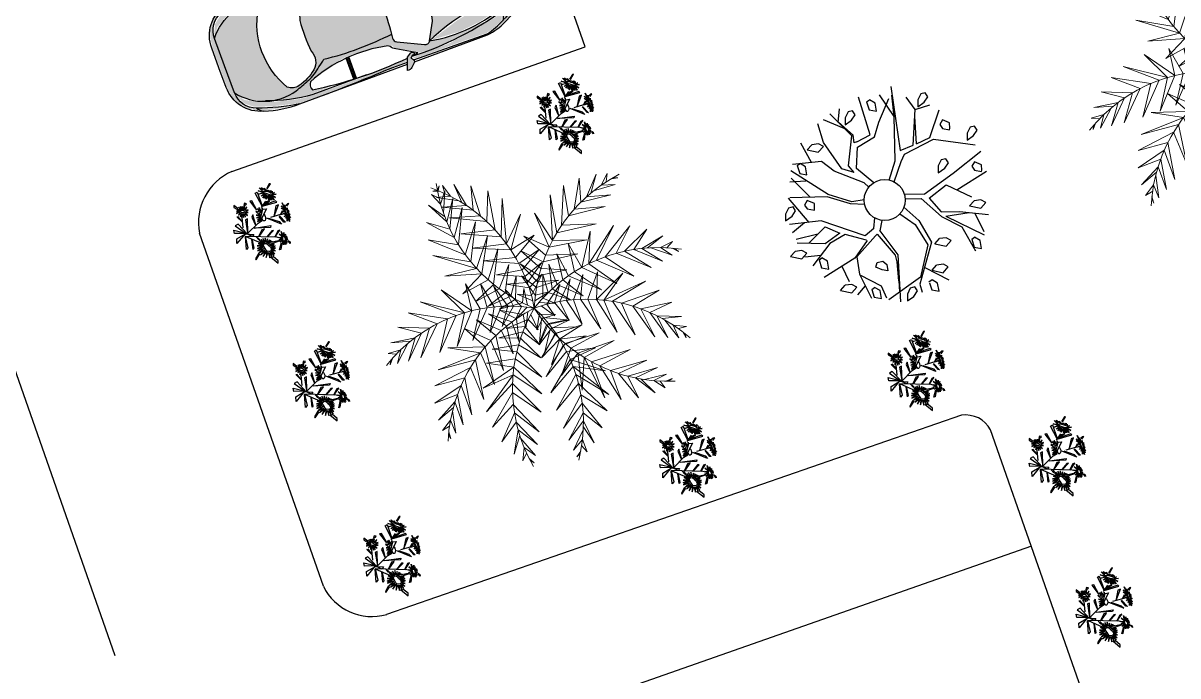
# Model space of a CAD drawing. Header units: metres. Extents: x 604533 to 608048, y 1310709 to 1311860.
# Drawn here: x 604734.33 to 604750.45, y 1311061.37 to 1311070.5 of the extents above; entities that cross this region are included whole.
import ezdxf

# ---------------------------------------------------------------- set-up
doc = ezdxf.new("R2010")
doc.units = ezdxf.units.M
doc.header["$LTSCALE"] = 0.0254
doc.header["$MEASUREMENT"] = 0
for name, color, linetype in [('A CIVIL', 6, 'Continuous'), ('ARBOLES', 102, 'Continuous'), ('BOULEVARD', 3, 'Continuous'), ('FLORES', 7, 'Continuous'), ('MUEBLES', 1, 'Continuous'), ('P35', 3, 'Continuous'), ('PALME-1', 82, 'Continuous')]:
    doc.layers.add(name, color=color, linetype=linetype)

# ---------------------------------------------------------------- blocks, each defined once
blk = doc.blocks.new('carro1')
at = {"layer": 'P35'}
for color, points in [(146, [(-0.795, 1.854), (-0.824, 1.862), (-0.858, 3.088), (-0.854, 3.397), (-0.854, 3.455), (-0.753, 3.861), (-0.675, 4.073), (-0.593, 4.178), (-0.477, 4.234), (-0.436, 4.237), (-0.544, 4.163), (-0.641, 3.988), (-0.72, 3.753), (-0.791, 3.47), (-0.809, 3.343), (-0.805, 3.175), (-0.817, 2.948), (-0.82, 2.713), (-0.813, 2.624), (-0.817, 2.616), (-0.82, 2.531), (-0.798, 1.941)]), (9, [(-0.85, 3.554), (-0.829, 3.715), (-0.78, 3.963), (-0.727, 4.075), (-0.647, 4.18), (-0.559, 4.25), (-0.472, 4.299), (-0.332, 4.327), (0.278, 4.327), (0.428, 4.31), (0.534, 4.275), (0.656, 4.177), (0.733, 4.079), (0.814, 3.834), (0.838, 3.715), (0.849, 3.62), (0.849, 3.596), (0.81, 3.708), (0.754, 3.946), (0.695, 4.1), (0.635, 4.173), (0.534, 4.236), (0.439, 4.261), (0.337, 4.261), (-0.437, 4.268), (-0.563, 4.222), (-0.643, 4.156), (-0.717, 4.058), (-0.752, 3.932), (-0.798, 3.792)]), (146, [(0.795, 1.854), (0.824, 1.862), (0.858, 3.088), (0.854, 3.397), (0.854, 3.455), (0.753, 3.861), (0.675, 4.073), (0.593, 4.178), (0.477, 4.234), (0.436, 4.237), (0.544, 4.163), (0.641, 3.988), (0.72, 3.753), (0.791, 3.47), (0.809, 3.343), (0.805, 3.175), (0.817, 2.948), (0.82, 2.713), (0.813, 2.624), (0.817, 2.616), (0.82, 2.531), (0.798, 1.941)]), (146, [(-0.765, 1.66), (-0.785, 1.474), (-0.777, 1.279), (-0.719, 0.785), (-0.652, 0.471), (-0.611, 0.321), (-0.549, 0.271), (-0.638, 0.54), (-0.685, 0.628), (-0.693, 0.852), (-0.701, 0.963), (-0.695, 1.247), (-0.666, 1.45), (-0.694, 1.488), (-0.686, 1.534), (-0.561, 1.796), (-0.49, 1.914), (-0.394, 1.924), (-0.417, 2.206), (-0.422, 2.428), (-0.413, 2.716), (-0.395, 2.924), (-0.471, 3.028), (-0.544, 3.124), (-0.599, 3.231), (-0.674, 3.439), (-0.703, 3.65), (-0.734, 3.659), (-0.786, 3.412), (-0.789, 3.078), (-0.78, 2.945), (-0.736, 3.21), (-0.683, 3.254), (-0.612, 3.201), (-0.568, 3.069), (-0.515, 2.875), (-0.471, 2.646), (-0.471, 2.496), (-0.489, 2.223), (-0.515, 2.064), (-0.515, 2.02), (-0.551, 1.959), (-0.595, 1.941), (-0.648, 1.844), (-0.718, 1.712), (-0.762, 1.65)]), (146, [(0.771, 1.66), (0.791, 1.474), (0.784, 1.279), (0.725, 0.785), (0.658, 0.471), (0.617, 0.321), (0.555, 0.271), (0.644, 0.54), (0.691, 0.628), (0.699, 0.852), (0.707, 0.963), (0.701, 1.247), (0.672, 1.45), (0.7, 1.488), (0.692, 1.534), (0.567, 1.796), (0.496, 1.914), (0.4, 1.924), (0.423, 2.206), (0.428, 2.428), (0.419, 2.716), (0.401, 2.924), (0.477, 3.028), (0.55, 3.124), (0.605, 3.231), (0.68, 3.439), (0.709, 3.65), (0.74, 3.659), (0.792, 3.412), (0.795, 3.078), (0.786, 2.945), (0.742, 3.21), (0.689, 3.254), (0.618, 3.201), (0.574, 3.069), (0.521, 2.875), (0.477, 2.646), (0.477, 2.496), (0.495, 2.223), (0.521, 2.064), (0.521, 2.02), (0.557, 1.959), (0.601, 1.941), (0.654, 1.844), (0.724, 1.712), (0.768, 1.65)]), (8, [(-0.49, 2.597), (-0.493, 2.617), (-0.794, 2.616), (-0.798, 2.597)]), (9, [(-0.859, 1.23), (-0.859, 0.662), (-0.835, 0.546), (-0.773, 0.375), (-0.685, 0.201), (-0.651, 0.146), (-0.581, 0.097), (-0.449, 0.057), (-0.077, 0.008), (0.131, 0.014), (0.333, 0.045), (0.522, 0.079), (0.629, 0.133), (0.7, 0.216), (0.828, 0.494), (0.852, 0.598), (0.855, 1.407), (0.846, 1.407), (0.855, 1.327), (0.858, 0.662), (0.825, 0.543), (0.709, 0.289), (0.599, 0.173), (0.421, 0.112), (0.153, 0.079), (-0.092, 0.075), (-0.385, 0.112), (-0.553, 0.143), (-0.639, 0.207), (-0.706, 0.283), (-0.798, 0.491), (-0.838, 0.579), (-0.859, 0.686), (-0.847, 1.248)]), (127, [(-0.666, 1.45), (-0.563, 1.184), (-0.497, 0.94), (-0.448, 0.645), (-0.432, 0.355), (-0.442, 0.128), (-0.253, 0.096), (0, 0.08), (0.163, 0.086), (0.322, 0.105), (0.442, 0.128), (0.432, 0.355), (0.458, 0.73), (0.519, 1.031), (0.599, 1.287), (0.666, 1.45), (0.545, 1.383), (0.423, 1.315), (0.213, 1.283), (0.059, 1.277), (-0.059, 1.277), (-0.337, 1.299), (-0.423, 1.315), (-0.545, 1.383)]), (30, [(-0.455, 0.13), (-0.528, 0.24), (-0.62, 0.314), (-0.69, 0.353), (-0.736, 0.381), (-0.706, 0.317), (-0.666, 0.265), (-0.614, 0.216), (-0.556, 0.182), (-0.51, 0.152), (-0.48, 0.143)]), (30, [(0.455, 0.13), (0.528, 0.24), (0.62, 0.314), (0.69, 0.353), (0.736, 0.381), (0.706, 0.317), (0.666, 0.265), (0.614, 0.216), (0.556, 0.182), (0.51, 0.152), (0.48, 0.143)])]:
    blk.add_hatch(color=color, dxfattribs=at).paths.add_polyline_path(points)
h = blk.add_hatch(color=127, dxfattribs=at)
h.paths.add_polyline_path([(-0.276, 3.037), (-0.322, 3.032), (-0.368, 3.037), (-0.396, 3.045), (-0.434, 3.064), (-0.465, 3.087), (-0.517, 3.15), (-0.568, 3.235), (-0.598, 3.303), (-0.625, 3.401), (-0.61, 3.496), (-0.583, 3.538), (-0.536, 3.565), (-0.395, 3.628), (-0.239, 3.674), (-0.097, 3.695), (0.036, 3.699), (0.189, 3.684), (0.323, 3.652), (0.447, 3.608), (0.529, 3.569), (0.583, 3.538), (0.622, 3.462), (0.627, 3.42), (0.61, 3.338), (0.568, 3.235), (0.52, 3.154), (0.467, 3.088), (0.42, 3.055), (0.368, 3.037), (0.346, 3.033), (0.322, 3.032), (0.282, 3.036), (0.257, 3.042), (0.229, 3.053), (0.205, 3.055), (0.12, 3.059), (-0.038, 3.062), (-0.145, 3.058), (-0.229, 3.053), (-0.254, 3.043)], flags=16)
h.paths.add_polyline_path([(-0.393, 1.915), (-0.189, 1.899), (0, 1.895), (0.232, 1.902), (0.393, 1.909), (0.392, 1.914), (0.42, 2.299), (0.414, 2.692), (0.395, 2.924), (0.544, 3.124), (0.599, 3.231), (0.674, 3.439), (0.703, 3.65), (0.686, 3.813), (0.632, 3.973), (0.582, 4.064), (0.503, 4.167), (0.405, 4.257), (-0.405, 4.257), (-0.491, 4.179), (-0.57, 4.082), (-0.658, 3.887), (-0.686, 3.813), (-0.703, 3.65), (-0.674, 3.439), (-0.599, 3.231), (-0.437, 2.974), (-0.395, 2.924), (-0.411, 2.742), (-0.417, 2.65), (-0.422, 2.417), (-0.413, 2.144), (-0.402, 1.997)])
h = blk.add_hatch(color=8, dxfattribs=at)
edge = h.paths.add_edge_path()
edge.add_line((-0.771, 1.819), (-0.734, 1.76))
edge.add_arc((-0.767, 1.739), 0.0391, -47.4347, 31.9191, ccw=False)
edge.add_arc((-0.746, 1.736), 0.0265, 168.0279, 281.917, ccw=False)
edge.add_line((-0.772, 1.742), (-0.801, 1.778))
edge.add_line((-0.801, 1.778), (-0.817, 1.76))
edge.add_arc((-0.847, 1.786), 0.0403, 221.1586, 318.8414, ccw=False)
edge.add_line((-0.878, 1.76), (-0.927, 1.809))
edge.add_arc((-0.874, 1.862), 0.0746, 163.8715, 224.9725, ccw=False)
edge.add_line((-0.946, 1.883), (-0.771, 1.819))
h = blk.add_hatch(color=8, dxfattribs=at)
edge = h.paths.add_edge_path()
edge.add_line((0.771, 1.819), (0.734, 1.76))
edge.add_arc((0.767, 1.739), 0.0391, 508.0809, 587.4347)
edge.add_arc((0.746, 1.736), 0.0265, 258.083, 371.9721)
edge.add_line((0.772, 1.742), (0.801, 1.778))
edge.add_line((0.801, 1.778), (0.817, 1.76))
edge.add_arc((0.847, 1.786), 0.0403, 221.1586, 318.8414)
edge.add_line((0.878, 1.76), (0.927, 1.809))
edge.add_arc((0.874, 1.862), 0.0746, 315.0275, 376.1285)
edge.add_line((0.946, 1.883), (0.771, 1.819))
h = blk.add_hatch(color=146, dxfattribs=at)
h.paths.add_polyline_path([(-0.453, 0.18), (-0.536, 0.285), (-0.579, 0.376), (-0.654, 0.695), (-0.689, 1), (-0.662, 1.419), (-0.61, 1.253), (-0.527, 0.982), (-0.479, 0.721), (-0.457, 0.572), (-0.448, 0.424), (-0.44, 0.319), (-0.44, 0.206)])
h.paths.add_polyline_path([(-0.654, 0.367), (-0.75, 0.411), (-0.815, 0.581), (-0.837, 0.664), (-0.828, 1.065), (-0.828, 1.72), (-0.806, 1.75), (-0.793, 1.637), (-0.793, 1.201), (-0.754, 0.956), (-0.715, 0.729), (-0.697, 0.59), (-0.662, 0.437), (-0.627, 0.359)])
h = blk.add_hatch(color=146, dxfattribs=at)
h.paths.add_polyline_path([(0.453, 0.18), (0.536, 0.285), (0.579, 0.376), (0.654, 0.695), (0.689, 1), (0.662, 1.419), (0.61, 1.253), (0.527, 0.982), (0.479, 0.721), (0.457, 0.572), (0.448, 0.424), (0.44, 0.319), (0.44, 0.206)])
h.paths.add_polyline_path([(0.654, 0.367), (0.75, 0.411), (0.815, 0.581), (0.837, 0.664), (0.828, 1.065), (0.828, 1.72), (0.806, 1.75), (0.793, 1.637), (0.793, 1.201), (0.754, 0.956), (0.715, 0.729), (0.697, 0.59), (0.662, 0.437), (0.627, 0.359)])
at = {"layer": 'P35', "color": 7}
for p, q in [((-0.801, 2.597), (-0.486, 2.597)), ((-0.801, 2.587), (-0.485, 2.587)), ((-0.8, 2.627), (-0.488, 2.627)), ((-0.8, 2.617), (-0.488, 2.617)), ((0.801, 2.587), (0.485, 2.587)), ((0.801, 2.597), (0.486, 2.597)), ((0.8, 2.627), (0.488, 2.627)), ((0.8, 2.617), (0.488, 2.617)), ((-0.607, 0.193), (-0.606, 0.192))]:
    blk.add_line(p, q, dxfattribs=at)
for points in [[(-0.865, 3.454, -0.04536), (-0.712, 4.041, -0.316238), (-0.405, 4.257), (0, 4.257), (0.405, 4.257, -0.316238), (0.712, 4.041, -0.04536), (0.865, 3.454, -0.995785)], [(-0.787, 3.96, -0.339592), (-0.293, 4.34), (0, 4.34), (0.293, 4.34, -0.339592), (0.787, 3.96, -1.295903)], [(-0.405, 4.257, 0.307984), (-0.674, 3.439, 0.021458), (-0.599, 3.231, 0.089138), (-0.471, 3.028, 0.076147), (-0.395, 2.924, 0.055297), (-0.393, 1.909, 0.055323)], [(0.405, 4.257, -0.307984), (0.674, 3.439, -0.021458), (0.599, 3.231, -0.089138), (0.471, 3.028, -0.076147), (0.395, 2.924, -0.055297), (0.393, 1.909, -0.055323)], [(-0.712, 4.041, 0.134107), (-0.787, 3.96, 0.076542), (-0.865, 3.454), (-0.865, 1.853, 0.085317)], [(0.865, 1.853), (0.865, 3.454, 0.076542), (0.787, 3.96, 0.134107), (0.712, 4.041)], [(-0.806, 2.442), (-0.806, 3.237, -0.076793), (-0.658, 3.887, -3.166947)], [(0.806, 2.442), (0.806, 3.237, 0.076793), (0.658, 3.887, 3.166947)], [(-0.765, 1.66), (-0.608, 1.931, -0.122145), (-0.549, 1.993, 0.205815), (-0.53, 2.019, 0.151874), (-0.626, 3.207, 0.290836), (-0.739, 3.222, 0.061376), (-0.783, 1.823)], [(0.765, 1.66), (0.608, 1.931, 0.122145), (0.549, 1.993, -0.205815), (0.53, 2.019, -0.151874), (0.626, 3.207, -0.290836), (0.739, 3.222, -0.061376), (0.783, 1.823)], [(-0.865, 3.115, 0.005985), (-0.835, 2.058), (-0.837, 1.843, 0.082522)], [(0.837, 1.843), (0.835, 2.058, 0.005985), (0.865, 3.115)], [(-0.865, 1.75), (-0.865, 0.659, 0.085317), (-0.781, 0.369), (-0.67, 0.141, 0.150666), (-0.454, 0.048, 0.106558), (0.454, 0.048, 0.150666), (0.67, 0.141), (0.781, 0.369, 0.085317), (0.865, 0.659), (0.865, 1.75, 0.076542)], [(-0.838, 1.747), (-0.85, 0.661, 0.082522), (-0.746, 0.386), (-0.744, 0.382, 0.28772), (-0.442, 0.128, 0.107642), (0.442, 0.128, 0.28772), (0.744, 0.382), (0.746, 0.386, 0.082522), (0.85, 0.661), (0.838, 1.747, 0.005985)], [(-0.775, 1.745, 0.003758), (-0.765, 1.66)], [(0.775, 1.745, -0.003758), (0.765, 1.66)]]:
    blk.add_lwpolyline(points, format="xyb", dxfattribs=at)
for points in [[(0.583, 3.538, -0.244234), (0.621, 3.376, -0.10952), (0.486, 3.109, -0.34796), (0.229, 3.053, 0.037334), (-0.229, 3.053, -0.34796), (-0.486, 3.109, -0.10952), (-0.621, 3.376, -0.244234), (-0.583, 3.538, -0.276546)], [(-0.771, 1.819), (-0.734, 1.76, -0.360781), (-0.741, 1.71, -0.542329), (-0.772, 1.742), (-0.801, 1.778), (-0.817, 1.76, -0.454056), (-0.878, 1.76), (-0.927, 1.809, -0.273105), (-0.946, 1.883)], [(-0.45, 1.921, 0.328475), (-0.519, 1.884), (-0.686, 1.534, 0.439617), (-0.666, 1.45), (-0.423, 1.315, 0.06084), (0, 1.277, 0.06084), (0.423, 1.315), (0.666, 1.45, 0.439617), (0.686, 1.534), (0.519, 1.884, 0.328475), (0.45, 1.921, -0.057395)], [(0.771, 1.819), (0.734, 1.76, 0.360781), (0.741, 1.71, 0.542329), (0.772, 1.742), (0.801, 1.778), (0.817, 1.76, 0.454056), (0.878, 1.76), (0.927, 1.809, 0.273105), (0.946, 1.883)]]:
    blk.add_lwpolyline(points, format="xyb", close=True, dxfattribs=at)
for centre, radius, start, end in [((3.67, 1.558), 4.456, 177.4786, 196.1176), ((-3.67, 1.558), 4.456, 343.8824, 2.5214), ((1.381, 1.057), 2.084, 169.1317, 202.1569), ((-3.112, 0.355), 2.68, 355.1298, 24.1159), ((3.112, 0.355), 2.68, 155.8841, 184.8702), ((-1.381, 1.057), 2.084, 337.8431, 10.8683), ((-0.901, -0.105), 0.515, 26.8399, 72.4584), ((0.901, -0.105), 0.515, 107.5416, 153.1601)]:
    blk.add_arc(centre, radius, start, end, dxfattribs=at)
blk = doc.blocks.new('A$C48C97B70')
at = {"layer": 'PALME-1', "lineweight": 5}
for p, q in [((2.315, 6.6), (2.309, 6.418)), ((2.41, 6.325), (2.315, 6.6)), ((2.552, 6.547), (2.605, 6.122)), ((2.687, 6.026), (2.552, 6.547)), ((2.072, 6.54), (2.171, 6.533)), ((2.216, 6.497), (2.072, 6.54)), ((2.109, 6.384), (2.41, 6.325)), ((2.556, 6.176), (2.109, 6.384)), ((2.903, 6.407), (2.793, 5.89)), ((2.912, 5.72), (2.903, 6.407)), ((2.171, 6.148), (2.687, 6.026)), ((2.793, 5.89), (2.171, 6.148)), ((3.221, 6.198), (3.009, 5.561)), ((3.129, 5.334), (3.221, 6.198)), ((2.251, 5.877), (2.912, 5.72)), ((3.009, 5.561), (2.251, 5.877)), ((3.21, 5.152), (3.477, 5.948)), ((3.477, 5.948), (3.277, 4.976)), ((2.388, 5.472), (3.129, 5.334)), ((3.21, 5.152), (2.388, 5.472)), ((3.277, 4.976), (3.756, 5.506)), ((3.756, 5.506), (3.328, 4.818)), ((2.535, 5.1), (3.277, 4.976)), ((3.328, 4.818), (2.535, 5.1)), ((3.909, 4.977), (3.328, 4.818)), ((3.377, 4.635), (3.909, 4.977)), ((2.683, 4.767), (3.377, 4.635)), ((3.409, 4.484), (2.683, 4.767)), ((3.925, 4.65), (3.409, 4.484)), ((3.435, 4.33), (3.925, 4.65)), ((4.516, 3.959), (4.561, 4.59)), ((4.561, 4.59), (4.7, 4.004)), ((5.099, 4.709), (4.7, 4.004)), ((4.863, 4.035), (5.099, 4.709)), ((5.621, 4.675), (4.863, 4.035)), ((5.049, 4.06), (5.621, 4.675)), ((5.248, 4.076), (5.963, 4.571)), ((5.963, 4.571), (5.505, 4.079)), ((1.109, 4.315), (1.959, 3.803)), ((1.771, 3.798), (1.109, 4.315)), ((1.619, 4.431), (2.125, 3.798)), ((1.959, 3.803), (1.619, 4.431)), ((2.169, 4.399), (2.125, 3.798)), ((2.314, 3.783), (2.169, 4.399)), ((2.483, 4.305), (2.467, 3.763)), ((2.621, 3.736), (2.483, 4.305)), ((2.871, 4.392), (3.435, 4.33)), ((3.454, 4.176), (2.871, 4.392)), ((3.893, 4.364), (3.454, 4.176)), ((3.464, 4.032), (3.893, 4.364)), ((3.945, 3.747), (4.03, 4.282)), ((4.03, 4.282), (4.076, 3.806)), ((4.221, 3.864), (4.266, 4.448)), ((4.266, 4.448), (4.368, 3.915)), ((5.691, 4.07), (6.298, 4.391)), ((6.298, 4.391), (5.897, 4.047)), ((0.788, 4.157), (1.318, 3.745)), ((1.572, 3.782), (0.788, 4.157)), ((2.742, 4.179), (2.773, 3.702)), ((2.911, 3.665), (2.742, 4.179)), ((2.956, 4.034), (3.027, 3.628)), ((3.19, 3.57), (2.956, 4.034)), ((3.012, 4.138), (3.464, 4.032)), ((3.469, 3.911), (3.012, 4.138)), ((3.468, 3.739), (3.827, 4.113)), ((3.827, 4.113), (3.469, 3.911)), ((3.685, 3.61), (3.842, 4.104)), ((3.842, 4.104), (3.836, 3.693)), ((5.327, 3.442), (4.863, 4.035)), ((5.049, 4.06), (5.724, 3.492)), ((5.724, 3.492), (5.248, 4.076)), ((5.505, 4.079), (6.145, 3.565)), ((6.145, 3.565), (5.691, 4.07)), ((5.897, 4.047), (6.422, 3.625)), ((6.068, 4.019), (6.59, 4.15)), ((6.59, 4.15), (6.19, 3.993)), ((0.485, 3.926), (0.936, 3.651)), ((1.136, 3.706), (0.485, 3.926)), ((1.771, 3.798), (1.195, 3.13)), ((1.195, 3.13), (1.572, 3.782)), ((1.595, 3.144), (1.959, 3.803)), ((2.125, 3.798), (1.595, 3.144)), ((1.958, 3.173), (2.314, 3.783)), ((3.181, 3.857), (3.468, 3.739)), ((3.462, 3.617), (3.181, 3.857)), ((4.076, 3.806), (4.544, 3.399)), ((4.544, 3.399), (4.221, 3.864)), ((4.368, 3.915), (4.964, 3.413)), ((4.964, 3.413), (4.516, 3.959)), ((4.7, 4.004), (5.327, 3.442)), ((6.422, 3.625), (6.068, 4.019)), ((6.261, 3.976), (6.658, 3.683)), ((6.462, 3.919), (6.749, 3.967)), ((6.658, 3.683), (6.462, 3.919)), ((6.749, 3.967), (6.592, 3.874)), ((6.706, 3.831), (6.813, 3.725)), ((6.813, 3.725), (6.759, 3.809)), ((0.236, 3.642), (0.655, 3.551)), ((0.772, 3.596), (0.236, 3.642)), ((0.936, 3.651), (0.485, 3.15)), ((0.485, 3.15), (0.772, 3.596)), ((1.318, 3.745), (0.768, 3.135)), ((0.768, 3.135), (1.136, 3.706)), ((2.467, 3.763), (1.958, 3.173)), ((2.375, 3.225), (2.621, 3.736)), ((2.773, 3.702), (2.375, 3.225)), ((2.661, 3.273), (2.911, 3.665)), ((3.027, 3.628), (2.661, 3.273)), ((2.982, 3.339), (3.19, 3.57)), ((3.302, 3.524), (2.982, 3.339)), ((3.581, 3.546), (3.927, 3.415)), ((3.927, 3.415), (3.685, 3.61)), ((3.836, 3.693), (4.254, 3.401)), ((4.254, 3.401), (3.945, 3.747)), ((0.172, 3.309), (0.083, 3.188)), ((0.083, 3.188), (0.123, 3.278)), ((0.108, 3.437), (0.277, 3.37)), ((0.398, 3.434), (0.108, 3.437)), ((0.588, 3.523), (0.242, 3.171)), ((0.242, 3.171), (0.398, 3.434)), ((3.333, 3.347), (3.387, 2.981)), ((3.494, 3.304), (3.845, 3.186)), ((2.517, 3.065), (2.973, 2.919)), ((3.058, 3.034), (2.517, 3.065)), ((3.248, 3.258), (2.731, 3.212)), ((2.731, 3.212), (3.134, 3.129)), ((3.331, 2.658), (3.058, 3.034)), ((3.134, 3.129), (3.331, 2.658)), ((3.387, 2.981), (3.248, 3.258)), ((3.534, 3.189), (3.34, 2.708)), ((3.34, 2.708), (3.598, 3.029)), ((3.845, 3.186), (3.534, 3.189)), ((3.598, 3.029), (4.106, 2.989)), ((2.305, 2.87), (2.804, 2.657)), ((2.885, 2.79), (2.305, 2.87)), ((3.27, 2.374), (2.885, 2.79)), ((2.973, 2.919), (3.27, 2.374)), ((3.647, 2.918), (3.373, 2.451)), ((3.373, 2.451), (3.71, 2.789)), ((4.106, 2.989), (3.647, 2.918)), ((3.71, 2.789), (4.331, 2.805)), ((4.331, 2.805), (3.785, 2.652)), ((2.103, 2.613), (2.646, 2.352)), ((2.729, 2.522), (2.103, 2.613)), ((3.166, 1.967), (2.729, 2.522)), ((2.804, 2.657), (3.166, 1.967)), ((3.785, 2.652), (3.45, 2.173)), ((3.45, 2.173), (3.866, 2.519)), ((3.866, 2.519), (4.646, 2.527)), ((4.646, 2.527), (3.953, 2.391)), ((1.871, 2.113), (2.646, 2.352)), ((2.646, 2.352), (3.06, 1.619)), ((3.953, 2.391), (3.586, 1.876)), ((4.066, 2.239), (4.908, 2.274)), ((4.908, 2.274), (4.172, 2.112)), ((1.792, 1.596), (2.581, 2.199)), ((2.516, 2.023), (1.792, 1.596)), ((2.581, 2.199), (1.871, 2.113)), ((2.516, 2.023), (2.926, 1.242)), ((3.06, 1.619), (2.581, 2.199)), ((3.586, 1.876), (4.066, 2.239)), ((3.926, 1.441), (4.066, 2.239)), ((4.172, 2.112), (3.926, 1.441)), ((4.35, 1.136), (4.172, 2.112)), ((2.457, 1.832), (1.821, 1.24)), ((2.926, 1.242), (2.457, 1.832)), ((4.3, 1.974), (5.183, 1.983)), ((4.3, 1.974), (4.35, 1.136)), ((5.183, 1.983), (4.444, 1.835)), ((4.444, 1.835), (4.68, 0.999)), ((1.821, 1.24), (2.399, 1.582)), ((2.399, 1.582), (2.764, 0.846)), ((4.68, 0.999), (4.639, 1.669)), ((4.639, 1.669), (5.461, 1.659)), ((5.461, 1.659), (4.789, 1.558)), ((4.789, 1.558), (5.053, 0.924)), ((2.369, 1.398), (1.925, 0.874)), ((2.764, 0.846), (2.369, 1.398)), ((5.053, 0.924), (4.963, 1.444)), ((4.963, 1.444), (5.636, 1.437)), ((5.636, 1.437), (5.112, 1.358)), ((5.112, 1.358), (5.431, 0.925)), ((5.431, 0.925), (5.223, 1.3)), ((5.289, 1.268), (5.782, 1.241)), ((1.925, 0.874), (2.347, 1.192)), ((2.338, 1.019), (2.097, 0.538)), ((2.647, 0.589), (2.338, 1.019)), ((2.347, 1.192), (2.647, 0.589)), ((5.782, 1.241), (5.48, 1.184)), ((5.48, 1.184), (5.67, 0.964)), ((5.67, 0.964), (5.609, 1.136)), ((5.724, 1.097), (5.874, 1.11)), ((5.874, 1.11), (5.78, 1.08)), ((2.097, 0.538), (2.337, 0.894)), ((2.338, 0.821), (2.539, 0.37)), ((2.351, 0.612), (2.242, 0.343)), ((2.539, 0.37), (2.351, 0.612)), ((2.242, 0.343), (2.366, 0.476)), ((2.384, 0.355), (2.464, 0.229)), ((2.464, 0.229), (2.394, 0.298))]:
    blk.add_line(p, q, dxfattribs=at)
for points in [[(2.17, 6.478), (2.241, 6.61), (2.176, 6.535)], [(2.155, 6.219), (2.027, 6.48), (2.16, 6.356)], [(2.156, 6.01), (2.325, 6.474), (2.155, 6.219)], [(2.17, 5.812), (1.897, 6.276), (2.16, 5.937)], [(2.191, 5.641), (2.448, 6.263), (2.17, 5.812)], [(2.227, 5.436), (1.748, 5.928), (2.191, 5.641)], [(2.271, 5.255), (2.584, 6.015), (2.227, 5.436)], [(4.545, 5.014), (4.834, 5.833), (4.75, 5.166)], [(4.907, 5.267), (5.211, 5.884), (5.087, 5.37)], [(5.242, 5.447), (5.588, 5.859), (5.357, 5.498)], [(5.621, 5.597), (5.824, 5.804), (5.752, 5.637)], [(2.346, 5.01), (1.67, 5.556), (2.271, 5.255)], [(2.418, 4.824), (2.773, 5.631), (2.346, 5.01)], [(4.393, 4.884), (4.496, 5.717), (4.256, 4.754)], [(5.424, 5.526), (5.918, 5.521), (5.621, 5.597)], [(5.87, 5.669), (6.018, 5.646), (5.926, 5.682)], [(4.256, 4.754), (4.053, 5.439), (4.142, 4.634)], [(5.087, 5.37), (5.76, 5.335), (5.242, 5.447)], [(2.418, 4.824), (1.666, 5.198), (2.495, 4.652)], [(2.57, 4.504), (2.932, 5.265), (2.495, 4.652)], [(4.75, 5.166), (5.571, 5.125), (4.907, 5.267)], [(2.749, 4.211), (3.062, 4.925), (2.665, 4.34)], [(4.019, 4.489), (3.686, 5.027), (4.142, 4.634)], [(4.393, 4.884), (5.273, 4.819), (4.545, 5.014)], [(2.495, 4.652), (1.781, 4.688), (2.57, 4.504)], [(3.836, 4.239), (3.531, 4.739), (3.925, 4.367)], [(4.142, 4.634), (4.98, 4.546), (4.256, 4.754)], [(2.665, 4.34), (2.047, 4.205), (2.57, 4.504)], [(2.936, 3.961), (3.195, 4.526), (2.84, 4.084)], [(3.681, 3.983), (3.437, 4.467), (3.752, 4.108)], [(3.925, 4.367), (4.703, 4.31), (4.019, 4.489)], [(2.84, 4.084), (2.267, 3.963), (2.749, 4.211)], [(3.112, 3.763), (3.275, 4.247), (3.03, 3.852)], [(3.551, 3.72), (3.388, 4.212), (3.624, 3.876)], [(3.752, 4.108), (4.371, 4.052), (3.836, 4.239)], [(3.03, 3.852), (2.492, 3.783), (2.936, 3.961)], [(3.325, 3.56), (3.354, 3.929), (3.235, 3.642)], [(3.624, 3.876), (4.134, 3.884), (3.681, 3.983)], [(3.73, 3.458), (4.128, 3.79), (3.902, 3.447)], [(4.023, 3.434), (4.383, 3.838), (4.165, 3.413)], [(4.318, 3.383), (4.671, 3.85), (4.469, 3.347)], [(4.618, 3.304), (4.996, 3.811), (4.797, 3.243)], [(2.614, 3.199), (2.169, 3.579), (2.474, 3.131)], [(2.892, 3.311), (2.453, 3.629), (2.757, 3.26)], [(3.173, 3.397), (2.712, 3.637), (3.007, 3.35)], [(3.235, 3.642), (2.716, 3.653), (3.112, 3.763)], [(3.504, 3.607), (3.861, 3.703), (3.551, 3.72)], [(4.951, 3.181), (5.513, 3.622), (4.797, 3.243)], [(2.338, 3.057), (1.86, 3.471), (2.176, 2.959)], [(3.007, 3.35), (2.918, 2.847), (2.892, 3.311)], [(3.291, 3.426), (3.14, 3.089), (3.173, 3.397)], [(3.524, 3.316), (3.359, 2.985), (3.577, 3.207)], [(3.608, 3.461), (3.828, 3.163), (3.73, 3.458)], [(3.902, 3.447), (4.096, 2.975), (4.023, 3.434)], [(4.165, 3.413), (4.34, 2.817), (4.318, 3.383)], [(4.469, 3.347), (4.701, 2.603), (4.618, 3.304)], [(5.122, 3.102), (5.935, 3.312), (4.951, 3.181)], [(2.039, 2.865), (1.395, 3.175), (2.176, 2.959)], [(2.474, 3.131), (2.407, 2.354), (2.338, 3.057)], [(2.757, 3.26), (2.714, 2.641), (2.614, 3.199)], [(3.645, 3.048), (3.314, 2.661), (3.689, 2.935)], [(3.577, 3.207), (4.054, 3.003), (3.645, 3.048)], [(4.797, 3.243), (5.023, 2.432), (4.951, 3.181)], [(5.122, 3.102), (5.384, 2.259), (5.298, 3.008)], [(5.298, 3.008), (6.166, 3.04), (5.516, 2.873)], [(1.889, 2.751), (1.05, 2.782), (2.039, 2.865)], [(2.176, 2.959), (2.13, 2.118), (2.039, 2.865)], [(3.735, 2.799), (3.284, 2.372), (3.778, 2.649)], [(3.689, 2.935), (4.213, 2.799), (3.735, 2.799)], [(5.516, 2.873), (5.778, 2.094), (5.667, 2.764)], [(1.737, 2.622), (0.883, 2.467), (1.554, 2.443)], [(1.889, 2.751), (1.814, 1.872), (1.737, 2.622)], [(3.778, 2.649), (4.355, 2.548), (3.815, 2.498)], [(5.667, 2.764), (6.352, 2.708), (5.829, 2.634)], [(5.829, 2.634), (6.043, 1.995), (5.957, 2.518)], [(5.957, 2.518), (6.468, 2.348), (6.047, 2.431)], [(1.429, 2.305), (0.772, 2.102), (1.299, 2.143)], [(1.554, 2.443), (1.465, 1.626), (1.429, 2.305)], [(3.815, 2.498), (3.259, 1.952), (3.845, 2.347)], [(3.845, 2.347), (4.468, 2.241), (3.872, 2.159)], [(6.097, 2.378), (6.274, 1.917), (6.236, 2.221)], [(1.299, 2.143), (1.227, 1.473), (1.198, 2.002)], [(3.872, 2.159), (3.253, 1.588), (3.887, 1.994)], [(3.887, 1.994), (4.536, 1.694), (3.872, 2.159)], [(6.236, 2.221), (6.503, 2.108), (6.321, 2.114)], [(6.394, 2.016), (6.426, 1.87), (6.427, 1.969)], [(1.198, 2.002), (0.737, 1.726), (1.13, 1.897)], [(1.092, 1.835), (1.018, 1.347), (0.99, 1.652)], [(3.895, 1.806), (3.264, 1.188), (3.891, 1.606)], [(3.895, 1.806), (4.452, 1.178), (3.887, 1.994)], [(0.99, 1.652), (0.753, 1.484), (0.93, 1.529)], [(3.891, 1.606), (4.315, 0.848), (3.87, 1.351)], [(0.88, 1.418), (0.879, 1.268), (0.858, 1.364)], [(3.87, 1.351), (3.296, 0.762), (3.843, 1.166)], [(3.843, 1.166), (4.104, 0.531), (3.8, 0.963)], [(3.8, 0.963), (3.329, 0.481), (3.756, 0.796)], [(3.756, 0.796), (3.836, 0.264), (3.718, 0.676)], [(3.694, 0.607), (3.365, 0.24), (3.618, 0.413)], [(3.618, 0.413), (3.639, 0.123), (3.562, 0.288)], [(3.507, 0.179), (3.392, 0.083), (3.48, 0.128)]]:
    blk.add_lwpolyline(points, dxfattribs=at)
for centre, start, end in [((5.589, 6.144), 171.0105, 231.4464), ((6.694, 2.334), 100.4762, 160.9122), ((4.041, 0.074), 99.9493, 160.3853), ((0.46, 1.763), 329.1163, 29.5523), ((3.594, 0.025), 32.0006, 92.4366)]:
    blk.add_arc(centre, 3.435, start, end, dxfattribs=at)
at = {"layer": 'PALME-1', "lineweight": 5, "extrusion": (0, 0, -1)}
for centre, major_axis, start_param, end_param in [((0.035, 3.843), (2.429, 2.429), -0.156897, 0.89791), ((5.421, 0.645), (-2.429, 2.429), 0.173647, 1.228454), ((1.947, 0.368), (-2.429, 2.429), 0.182844, 1.237651), ((5.771, 0.927), (2.429, 2.429), 3.700109, 4.754916), ((6.759, 4.372), (-2.429, 2.429), 4.173367, 5.228174)]:
    blk.add_ellipse(centre, major_axis=major_axis, ratio=1, start_param=start_param, end_param=end_param, dxfattribs=at)
blk = doc.blocks.new('p_arbol04')
at = {"layer": 'ARBOLES'}
for p, q in [((-1.003, 0.765), (-1.206, 2.042)), ((-0.408, 1.55), (-1.03, 2.13)), ((-0.623, 1.751), (-0.408, 2.362)), ((0.051, 1.875), (0.346, 2.362)), ((0.761, 1.696), (0.543, 2.316)), ((0.739, 1.388), (0.805, 2.293)), ((0.772, 1.945), (1.1, 2.177)), ((-1.138, 1.515), (-1.476, 1.85)), ((-1.41, 1.113), (-1.364, 1.898)), ((-0.178, 0.97), (0.051, 1.875)), ((0.778, 1.371), (0.783, 1.942)), ((1.121, 1.006), (1.721, 1.988)), ((-1.98, 0.646), (-1.849, 1.574)), ((-1.07, 0.749), (-1.815, 1.547)), ((-0.375, 1.086), (-0.408, 1.55)), ((0.018, 0.878), (0.739, 1.388)), ((0.636, 1.196), (0.778, 1.371)), ((2.581, 1.481), (1.362, 0.043)), ((1.984, 0.831), (2.181, 1.574)), ((-1.718, 0.414), (-2.406, 1.04)), ((-0.047, 0.205), (-0.375, 1.086)), ((0.117, 0.646), (0.608, 1.04)), ((0.608, 1.04), (1.158, 0.873)), ((0.704, 1.166), (0.636, 1.196)), ((0.708, 1.165), (1.121, 1.006)), ((1.158, 0.873), (1.571, 1.059)), ((1.571, 1.059), (2.283, 1.298)), ((1.984, 0.831), (2.41, 1.295)), ((-2.079, 0.738), (-2.537, 0.808)), ((-0.777, 0.094), (-1.07, 0.749)), ((-0.71, 0.11), (-1.003, 0.765)), ((-0.014, 0.623), (-0.178, 0.97)), ((-0.014, 0.623), (0.018, 0.878)), ((1.034, -0.05), (1.984, 0.831)), ((2.541, 0.507), (2.64, 0.947)), ((-2.144, -0.12), (-2.668, 0.507)), ((-2.077, 0.227), (-2.603, 0.599)), ((-1.194, -0.839), (-1.718, 0.414)), ((0.136, -0.002), (0.117, 0.646)), ((1.722, -0.143), (2.541, 0.507)), ((1.82, -0.189), (2.383, 0.381)), ((2.541, 0.507), (2.934, 0.275)), ((-2.489, -0.25), (-2.832, 0.066)), ((-1.768, 0.206), (-2.439, 0.251)), ((-1.768, 0.206), (-1.62, -0.236)), ((-0.515, -0.225), (-0.777, 0.094)), ((-0.425, -0.127), (-0.71, 0.11)), ((-0.057, 0.021), (-0.047, 0.205)), ((1.362, 0.043), (1.722, -0.143)), ((-2.046, -0.213), (-2.865, -0.282)), ((-1.62, -0.236), (-2.144, -0.12)), ((-1.554, -0.375), (-2.046, -0.213)), ((0.496, -0.29), (1.034, -0.05)), ((0.551, -0.431), (1.132, -0.189)), ((1.132, -0.189), (1.362, -0.12)), ((1.362, -0.12), (2.246, -0.468)), ((1.82, -0.189), (2.214, -0.352)), ((2.214, -0.352), (3, -0.027)), ((-1.259, -0.955), (-1.554, -0.375)), ((2.246, -0.468), (2.934, -1.488)), ((-1.882, -1.048), (-2.898, -0.746)), ((-2.313, -0.92), (-2.505, -1.372)), ((-1.259, -0.978), (-1.882, -1.048)), ((-0.866, -0.885), (-1.194, -0.839)), ((-0.866, -0.885), (-0.616, -0.706)), ((-0.53, -0.911), (-0.801, -1.071)), ((0.394, -1.003), (0.706, -1.349)), ((0.866, -1.332), (0.474, -0.903)), ((-1.816, -1.071), (-2.144, -1.465)), ((-0.995, -1.071), (-1.816, -1.071)), ((-0.925, -1.07), (-1.039, -1.872)), ((-0.995, -1.07), (-0.925, -1.07)), ((-0.803, -1.07), (-0.978, -1.928)), ((-0.803, -1.071), (-0.801, -1.071)), ((-0.036, -1.178), (0.018, -1.72)), ((0.182, -1.14), (0.182, -1.72)), ((0.706, -1.349), (0.706, -2.138)), ((0.866, -1.332), (1.886, -1.558)), ((-2.144, -1.465), (-2.439, -2.184)), ((-2.153, -1.476), (-1.98, -2.161)), ((0.87, -1.512), (0.805, -2.045)), ((0.87, -1.512), (1.493, -1.628)), ((1.493, -1.628), (1.722, -2.416)), ((1.886, -1.558), (2.902, -1.744)), ((-2.287, -1.813), (-2.636, -1.813)), ((-0.978, -1.928), (-1.955, -2.892)), ((-1.039, -1.872), (-1.152, -2.045)), ((0.018, -1.72), (-0.178, -2.393)), ((0.182, -1.72), (-0.047, -2.416)), ((1.591, -1.966), (2.574, -2.254)), ((-1.98, -2.161), (-2.144, -2.509)), ((-1.152, -2.045), (-1.536, -2.447)), ((0.706, -2.138), (0.87, -2.787)), ((0.805, -2.045), (1.165, -2.44)), ((0.805, -2.231), (1.132, -3.437)), ((0.805, -2.231), (1.328, -2.67)), ((-1.03, -2.857), (-2.144, -2.602)), ((-1.525, -2.442), (-1.759, -2.685)), ((-0.047, -2.416), (-1.194, -2.973)), ((-0.178, -2.393), (-1.03, -2.857)), ((1.165, -2.44), (1.657, -3.135)), ((-0.735, -2.764), (-0.539, -3.53)), ((0.87, -2.787), (0.608, -3.553)), ((1.427, -2.811), (1.198, -3.367))]:
    blk.add_line(p, q, dxfattribs=at)
at = {"layer": 'ARBOLES', "color": 1}
for p, q in [((-0.431, 2.094), (-0.267, 1.802)), ((-0.431, 2.094), (-0.229, 2.094)), ((-0.079, 1.961), (-0.229, 2.094)), ((-0.965, 2.011), (-1.091, 1.802)), ((-1.091, 1.802), (-0.979, 1.616)), ((-0.979, 1.616), (-0.829, 1.802)), ((-0.965, 2.011), (-0.866, 1.988)), ((-0.829, 1.802), (-0.866, 1.988)), ((-0.267, 1.802), (-0.042, 1.802)), ((-0.042, 1.802), (-0.079, 1.961)), ((1.008, 1.882), (0.858, 1.749)), ((0.858, 1.749), (1.083, 1.696)), ((1.196, 1.935), (1.008, 1.882)), ((1.083, 1.696), (1.271, 1.722)), ((1.308, 1.855), (1.196, 1.935)), ((1.271, 1.722), (1.308, 1.855)), ((1.772, 1.719), (1.646, 1.51)), ((1.772, 1.719), (1.87, 1.696)), ((1.908, 1.51), (1.87, 1.696)), ((-2.066, 1.377), (-2.254, 1.324)), ((-1.954, 1.298), (-2.066, 1.377)), ((1.646, 1.51), (1.758, 1.324)), ((1.758, 1.324), (1.908, 1.51)), ((-2.254, 1.324), (-2.404, 1.191)), ((-2.404, 1.191), (-2.179, 1.138)), ((-2.179, 1.138), (-1.991, 1.165)), ((-1.991, 1.165), (-1.954, 1.298)), ((-1.691, 1.085), (-1.729, 0.953)), ((-1.541, 1.112), (-1.691, 1.085)), ((-1.466, 0.899), (-1.541, 1.112)), ((-1.729, 0.953), (-1.616, 0.767)), ((-1.616, 0.767), (-1.579, 0.793)), ((-1.579, 0.793), (-1.466, 0.899)), ((2.995, 0.687), (2.808, 0.634)), ((3.108, 0.608), (2.995, 0.687)), ((-3.093, 0.395), (-2.928, 0.103)), ((-3.093, 0.395), (-2.891, 0.395)), ((-2.741, 0.262), (-2.891, 0.395)), ((2.808, 0.634), (2.658, 0.501)), ((2.658, 0.501), (2.883, 0.448)), ((2.883, 0.448), (3.07, 0.475)), ((3.07, 0.475), (3.108, 0.608)), ((-2.928, 0.103), (-2.703, 0.103)), ((-2.703, 0.103), (-2.741, 0.262)), ((-2.614, -0.298), (-2.741, -0.507)), ((-2.614, -0.298), (-2.516, -0.322)), ((-2.479, -0.507), (-2.516, -0.322)), ((2.695, -0.322), (2.658, -0.454)), ((2.845, -0.295), (2.695, -0.322)), ((2.92, -0.507), (2.845, -0.295)), ((-2.741, -0.507), (-2.628, -0.693)), ((-2.628, -0.693), (-2.479, -0.507)), ((2.658, -0.454), (2.77, -0.64)), ((2.77, -0.64), (2.808, -0.613)), ((2.808, -0.613), (2.92, -0.507)), ((1.758, -1.091), (1.608, -1.224)), ((1.608, -1.224), (1.833, -1.277)), ((1.945, -1.038), (1.758, -1.091)), ((1.833, -1.277), (2.02, -1.251)), ((2.058, -1.118), (1.945, -1.038)), ((2.02, -1.251), (2.058, -1.118)), ((3.033, -1.091), (2.883, -1.224)), ((2.883, -1.224), (3.108, -1.277)), ((3.22, -1.038), (3.033, -1.091)), ((3.108, -1.277), (3.295, -1.251)), ((3.333, -1.118), (3.22, -1.038)), ((3.295, -1.251), (3.333, -1.118)), ((-2.868, -1.357), (-2.703, -1.649)), ((-2.868, -1.357), (-2.666, -1.357)), ((-2.703, -1.649), (-2.479, -1.649)), ((-2.516, -1.489), (-2.666, -1.357)), ((-2.479, -1.649), (-2.516, -1.489)), ((-1.669, -1.683), (-1.552, -1.621)), ((-1.61, -1.869), (-1.669, -1.683)), ((-1.552, -1.621), (-1.406, -1.724)), ((-2.239, -2.024), (-2.366, -2.233)), ((-2.239, -2.024), (-2.141, -2.047)), ((-1.523, -2.014), (-1.61, -1.869)), ((-1.406, -1.869), (-1.523, -2.014)), ((-1.406, -1.724), (-1.406, -1.869)), ((2.395, -1.834), (2.358, -1.967)), ((2.358, -1.967), (2.47, -2.153)), ((2.545, -1.808), (2.395, -1.834)), ((2.508, -2.126), (2.62, -2.02)), ((2.62, -2.02), (2.545, -1.808)), ((-2.366, -2.233), (-2.254, -2.418)), ((-2.254, -2.418), (-2.104, -2.233)), ((-2.104, -2.233), (-2.141, -2.047)), ((2.47, -2.153), (2.508, -2.126)), ((-0.019, -2.525), (0.146, -2.817)), ((-0.019, -2.525), (0.183, -2.525)), ((0.333, -2.657), (0.183, -2.525)), ((0.371, -2.817), (0.333, -2.657)), ((1.481, -2.551), (1.646, -2.843)), ((1.481, -2.551), (1.683, -2.551)), ((1.833, -2.684), (1.683, -2.551)), ((1.87, -2.843), (1.833, -2.684)), ((-1.654, -2.896), (-1.804, -3.029)), ((-1.804, -3.029), (-1.579, -3.082)), ((-1.466, -2.843), (-1.654, -2.896)), ((-1.354, -2.923), (-1.466, -2.843)), ((-1.391, -3.055), (-1.354, -2.923)), ((-1.194, -2.973), (-1.325, -3.182)), ((-0.656, -2.976), (-0.491, -3.268)), ((-0.656, -2.976), (-0.454, -2.976)), ((-0.304, -3.109), (-0.454, -2.976)), ((0.146, -2.817), (0.371, -2.817)), ((1.646, -2.843), (1.87, -2.843)), ((-1.579, -3.082), (-1.391, -3.055)), ((-0.979, -3.162), (-1.091, -3.347)), ((-1.091, -3.347), (-0.979, -3.533)), ((-0.866, -3.162), (-0.979, -3.135)), ((-0.979, -3.533), (-0.829, -3.347)), ((-0.829, -3.347), (-0.866, -3.162)), ((-0.491, -3.268), (-0.267, -3.268)), ((-0.267, -3.268), (-0.304, -3.109)), ((0.797, -3.245), (0.671, -3.454)), ((0.797, -3.245), (0.896, -3.268)), ((0.933, -3.454), (0.896, -3.268)), ((0.671, -3.454), (0.783, -3.639)), ((0.783, -3.639), (0.933, -3.454))]:
    blk.add_line(p, q, dxfattribs=at)
at = {"layer": 'ARBOLES'}
blk.add_circle((-0.03, -0.578), 0.6, dxfattribs=at)
blk = doc.blocks.new('FLORES-1')
at = {"color": 86, "linetype": 'Continuous'}
for p, q in [((0.05, 0.385), (0.045, 0.422)), ((0.05, 0.382), (0.061, 0.281)), ((0.054, 0.385), (0.068, 0.419)), ((-0.188, 0.272), (-0.183, 0.181)), ((-0.159, 0.155), (-0.182, 0.283)), ((0.23, 0.294), (0.188, 0.231)), ((-0.183, 0.181), (-0.159, 0.155)), ((0.056, 0.146), (-0.002, 0.01)), ((-0.141, 0.099), (-0.027, -0.013)), ((-0.074, 0.088), (-0.105, 0.101)), ((-0.064, 0.077), (-0.101, 0.09)), ((0.168, 0.017), (0.07, -0.012)), ((0.168, 0.017), (0.196, 0.029))]:
    blk.add_line(p, q, dxfattribs=at)
at = {"color": 1, "linetype": 'Continuous'}
for p, q in [((-0.183, 0.183), (-0.196, 0.169)), ((0.056, 0.146), (0.064, 0.192)), ((0.069, 0.177), (0.069, 0.199))]:
    blk.add_line(p, q, dxfattribs=at)
for points in [[(0.084, 0.441), (0.152, 0.44), (0.085, 0.447), (0.124, 0.455), (0.072, 0.453), (0.087, 0.468), (0.06, 0.456), (0.064, 0.474), (0.051, 0.456), (0.05, 0.474), (0.045, 0.457), (0.036, 0.47), (0.04, 0.457), (0.023, 0.465), (0.033, 0.457), (0.015, 0.47), (0.017, 0.454), (-0.001, 0.459), (0.011, 0.451), (-0.017, 0.462), (-0.001, 0.45), (-0.035, 0.448), (-0.004, 0.442), (-0.047, 0.437), (0.006, 0.44), (-0.037, 0.419), (0.016, 0.439), (-0.004, 0.418), (0.022, 0.443), (0.016, 0.409), (0.033, 0.442), (0.036, 0.418), (0.042, 0.442), (0.05, 0.41), (0.048, 0.441), (0.076, 0.417), (0.065, 0.439), (0.107, 0.412), (0.074, 0.44), (0.127, 0.42), (0.089, 0.442)], [(-0.157, 0.318), (-0.107, 0.327), (-0.161, 0.329), (-0.128, 0.346), (-0.163, 0.335), (-0.148, 0.355), (-0.167, 0.338), (-0.169, 0.36), (-0.176, 0.339), (-0.18, 0.36), (-0.181, 0.338), (-0.191, 0.359), (-0.192, 0.336), (-0.209, 0.354), (-0.2, 0.336), (-0.227, 0.342), (-0.209, 0.328), (-0.239, 0.333), (-0.212, 0.32), (-0.244, 0.321), (-0.209, 0.317), (-0.238, 0.301), (-0.202, 0.317), (-0.228, 0.286), (-0.194, 0.311), (-0.202, 0.277), (-0.182, 0.31), (-0.176, 0.275), (-0.173, 0.31), (-0.152, 0.282), (-0.163, 0.32), (-0.123, 0.296), (-0.161, 0.315)], [(0.271, 0.347), (0.243, 0.307), (0.28, 0.334), (0.258, 0.297), (0.289, 0.324), (0.268, 0.282), (0.294, 0.316), (0.29, 0.273), (0.305, 0.315), (0.317, 0.258), (0.315, 0.304), (0.35, 0.265), (0.327, 0.307), (0.374, 0.287), (0.344, 0.313), (0.369, 0.309), (0.332, 0.326), (0.352, 0.33), (0.324, 0.336), (0.331, 0.347), (0.316, 0.346), (0.319, 0.362), (0.304, 0.362), (0.306, 0.384), (0.293, 0.373), (0.294, 0.392), (0.278, 0.386), (0.273, 0.409), (0.265, 0.386), (0.251, 0.419), (0.262, 0.377), (0.224, 0.401), (0.259, 0.375), (0.21, 0.378), (0.259, 0.367), (0.215, 0.357), (0.268, 0.358), (0.22, 0.342), (0.271, 0.351), (0.226, 0.329), (0.266, 0.341)], [(0.149, 0.231), (0.179, 0.239), (0.147, 0.224), (0.194, 0.21), (0.144, 0.217), (0.19, 0.193), (0.15, 0.195), (0.17, 0.167), (0.12, 0.192), (0.135, 0.159), (0.112, 0.2), (0.11, 0.152), (0.101, 0.196)], [(-0.161, 0.17), (-0.138, 0.187), (-0.16, 0.156), (-0.125, 0.173), (-0.153, 0.149), (-0.107, 0.154), (-0.149, 0.14), (-0.102, 0.131), (-0.151, 0.128), (-0.104, 0.11), (-0.151, 0.116), (-0.105, 0.094), (-0.159, 0.11), (-0.131, 0.072), (-0.17, 0.108), (-0.151, 0.054), (-0.173, 0.105), (-0.174, 0.045), (-0.182, 0.107), (-0.196, 0.04), (-0.198, 0.11), (-0.221, 0.046), (-0.215, 0.11), (-0.243, 0.051), (-0.228, 0.109), (-0.27, 0.068), (-0.238, 0.119), (-0.29, 0.093), (-0.248, 0.129), (-0.305, 0.123), (-0.257, 0.144), (-0.311, 0.148), (-0.257, 0.153), (-0.304, 0.169), (-0.253, 0.161), (-0.287, 0.186), (-0.248, 0.17), (-0.262, 0.201), (-0.24, 0.176), (-0.237, 0.213), (-0.23, 0.179), (-0.217, 0.217), (-0.218, 0.176), (-0.199, 0.215), (-0.205, 0.178), (-0.188, 0.215), (-0.195, 0.173)], [(-0.177, 0.172), (-0.183, 0.168), (-0.179, 0.175)], [(-0.169, 0.164), (-0.172, 0.161), (-0.169, 0.165)], [(-0.166, 0.196), (-0.161, 0.206), (-0.167, 0.2)], [(-0.161, 0.176), (-0.147, 0.195), (-0.163, 0.183)], [(0.079, 0.181), (0.071, 0.145), (0.07, 0.173)], [(0.081, 0.193), (0.082, 0.199), (0.083, 0.195)], [(0.099, 0.195), (0.086, 0.154), (0.085, 0.185)], [(0.225, 0.069), (0.258, 0.082), (0.237, 0.065), (0.264, 0.069), (0.237, 0.056), (0.266, 0.058), (0.237, 0.05), (0.272, 0.045), (0.243, 0.04), (0.273, 0.027), (0.245, 0.035), (0.257, 0.006), (0.236, 0.028), (0.245, -0.007), (0.232, 0.025), (0.222, -0.015), (0.224, 0.023), (0.2, -0.002), (0.211, 0.024), (0.176, 0.009), (0.206, 0.034), (0.159, 0.034), (0.197, 0.043), (0.157, 0.052), (0.192, 0.054), (0.163, 0.077), (0.196, 0.063), (0.188, 0.095), (0.202, 0.068), (0.213, 0.106), (0.218, 0.075), (0.244, 0.104), (0.229, 0.067)]]:
    blk.add_lwpolyline(points, dxfattribs=at)
at = {"color": 86, "linetype": 'Continuous'}
for points in [[(0.102, 0.471), (0.12, 0.499), (0.122, 0.485), (0.114, 0.464)], [(-0.217, 0.356), (-0.235, 0.368), (-0.251, 0.364), (-0.223, 0.355)], [(0.062, 0.261), (-0.009, 0.344), (-0.042, 0.357), (0.067, 0.244)], [(0.041, 0.367), (-0.039, 0.398), (-0.032, 0.385), (0.038, 0.363)], [(0.078, 0.41), (0.053, 0.382)], [(0.06, 0.318), (0.146, 0.399), (0.146, 0.372), (0.056, 0.312)], [(0.194, 0.245), (0.178, 0.395), (0.192, 0.388), (0.198, 0.257), (0.217, 0.334), (0.218, 0.299), (0.203, 0.259)], [(0.333, 0.356), (0.368, 0.404), (0.371, 0.393), (0.338, 0.35)], [(-0.219, 0.287), (-0.27, 0.256), (-0.269, 0.243), (-0.208, 0.289)], [(-0.17, 0.299), (-0.144, 0.266), (-0.019, -0.02)], [(-0.136, 0.247), (-0.09, 0.317), (-0.09, 0.296), (-0.132, 0.248)], [(-0.104, 0.181), (-0.069, 0.258), (-0.065, 0.242), (-0.102, 0.175)], [(0.024, 0.093), (-0.016, 0.254), (-0.03, 0.244), (0.026, 0.082)], [(0.062, 0.168), (0.163, 0.241), (0.154, 0.275), (0.06, 0.167)], [(0.196, 0.245), (0.339, 0.231), (0.342, 0.253), (0.198, 0.247)], [(-0.3, 0.135), (-0.385, 0.181), (-0.363, 0.19), (-0.305, 0.159)], [(-0.071, 0.106), (-0.022, 0.181), (-0.019, 0.155), (-0.068, 0.101)], [(0.044, 0.117), (0.149, 0.129), (0.134, 0.111), (0.045, 0.114)], [(0.179, 0.183), (0.282, 0.17), (0.286, 0.151), (0.178, 0.18)], [(-0.223, 0.04), (-0.262, -0.01), (-0.273, -0.009), (-0.233, 0.049)], [(-0.078, 0.029), (-0.159, 0.014), (-0.167, 0.003), (-0.073, 0.029)], [(0.004, -0.008), (-0.032, 0.064), (-0.046, 0.045), (0.001, -0.001)], [(-0.003, 0.006), (0.12, -0.041), (0.116, -0.073), (0.006, -0.002)], [(0, 0.014), (0.133, 0.064), (0.132, 0.042), (0.004, 0.013)], [(0.129, 0.002), (0.184, -0.022), (0.193, -0.017), (0.134, 0.002)], [(0.262, 0.015), (0.304, -0.01), (0.288, -0.016), (0.26, 0.004)], [(0.264, 0.078), (0.276, 0.111), (0.287, 0.094), (0.268, 0.079)], [(-0.019, -0.02), (-0.132, -0.038), (-0.144, -0.059), (-0.021, -0.02)], [(0.01, -0.004), (-0.054, -0.123), (-0.011, -0.107), (0.004, -0.008)], [(0.006, -0.002), (0.047, -0.107), (0.08, -0.101), (0.01, -0.004)]]:
    blk.add_lwpolyline(points, dxfattribs=at)
at = {"color": 50, "linetype": 'Continuous'}
for points in [[(0.043, 0.454), (0.04, 0.455), (0.029, 0.455), (0.02, 0.453), (0.007, 0.451), (-0.004, 0.448), (-0.008, 0.445), (-0.004, 0.442), (0.015, 0.441), (0.033, 0.442), (0.055, 0.441), (0.069, 0.441), (0.084, 0.443), (0.081, 0.452), (0.067, 0.455), (0.053, 0.455), (0.039, 0.453)], [(0.278, 0.38), (0.271, 0.381), (0.263, 0.378), (0.262, 0.372), (0.268, 0.362), (0.275, 0.351), (0.288, 0.337), (0.301, 0.321), (0.317, 0.307), (0.326, 0.313), (0.322, 0.329), (0.315, 0.34), (0.307, 0.35), (0.294, 0.366), (0.28, 0.377)], [(-0.161, 0.317), (-0.16, 0.319), (-0.16, 0.324), (-0.162, 0.328), (-0.169, 0.335), (-0.171, 0.336), (-0.182, 0.337), (-0.192, 0.335), (-0.203, 0.327), (-0.207, 0.32), (-0.204, 0.314), (-0.198, 0.311), (-0.188, 0.312), (-0.178, 0.313), (-0.167, 0.315), (-0.159, 0.317)], [(0.117, 0.232), (0.11, 0.234), (0.1, 0.236), (0.088, 0.236), (0.074, 0.234), (0.063, 0.228), (0.054, 0.219), (0.051, 0.211), (0.054, 0.204), (0.063, 0.201), (0.08, 0.2), (0.086, 0.199)], [(0.104, 0.197), (0.108, 0.196), (0.124, 0.195), (0.137, 0.199), (0.144, 0.211), (0.139, 0.22), (0.136, 0.222)], [(0.231, 0.049), (0.23, 0.053), (0.227, 0.057), (0.219, 0.062), (0.207, 0.062), (0.2, 0.056), (0.204, 0.049), (0.207, 0.041), (0.214, 0.031), (0.224, 0.03), (0.232, 0.031), (0.237, 0.039), (0.234, 0.048), (0.23, 0.052)]]:
    blk.add_lwpolyline(points, dxfattribs=at)
blk.add_lwpolyline([(-0.175, 0.155), (-0.175, 0.155), (-0.179, 0.155), (-0.183, 0.156), (-0.186, 0.157), (-0.188, 0.159), (-0.19, 0.16), (-0.192, 0.161), (-0.195, 0.162), (-0.205, 0.167), (-0.215, 0.171), (-0.232, 0.17), (-0.243, 0.162), (-0.249, 0.153), (-0.246, 0.139), (-0.236, 0.123), (-0.222, 0.119), (-0.202, 0.116), (-0.186, 0.113), (-0.165, 0.111), (-0.156, 0.13), (-0.161, 0.146)], close=True, dxfattribs=at)
blk = doc.blocks.new('arbusto5')
at = {"layer": 'FLORES'}
blk.add_blockref('FLORES-1', (0.144, 0.059), dxfattribs=at)

msp = doc.modelspace()

# ---------------------------------------------------------------- linework, layer by layer
for p, q in [((604742.178, 1311070.168, 100), (604738.2, 1311081.506, 100)), ((604731.319, 1311073.898, 100), (604735.608, 1311061.66, 100)), ((604737.241, 1311068.424, 100), (604742.178, 1311070.168, 100)), ((604738.519, 1311062.628, 100), (604736.789, 1311067.56, 100)), ((604747.433, 1311065.017, 100), (604739.403, 1311062.234, 100)), ((604751.762, 1311053.626, 100), (604747.837, 1311064.812, 100))]:
    msp.add_line(p, q)
for centre, radius, start, end in [((604737.555, 1311067.71, 100), 0.78, 113.6965, 191.0534), ((604747.491, 1311064.629, 100), 0.392, 27.8621, 98.5769), ((604739.197, 1311062.96, 100), 0.755, 206.1019, 285.8819)]:
    msp.add_arc(centre, radius, start, end)
at = {"layer": 'A CIVIL'}
msp.add_line((604748.408, 1311063.187, 100), (604736.532, 1311059.023, 100), dxfattribs=at)

# ---------------------------------------------------------------- block references
at = {"layer": 'ARBOLES', "xscale": 0.477543079458681, "yscale": 0.477543079458681, "zscale": 0.477543079458681, "rotation": 48.57546149372002}
msp.add_blockref('p_arbol04', (604746.162, 1311068.218, 100), dxfattribs=at)
at = {"layer": 'BOULEVARD', "rotation": 110.2353782202301}
msp.add_blockref('carro1', (604741.133, 1311071.374, 100), dxfattribs=at)
at = {"layer": 'MUEBLES', "linetype": 'Continuous', "xscale": -1.417112015715407, "yscale": 1.417112015653402, "zscale": 1.417112015818895, "rotation": 292.0945270011677}
for p in [(604741.679, 1311068.864, 100), (604737.445, 1311067.332, 100), (604746.582, 1311065.272, 100), (604738.27, 1311065.126, 100), (604743.393, 1311064.059, 100), (604748.55, 1311064.078, 100), (604739.258, 1311062.684, 100), (604749.206, 1311061.964, 100)]:
    msp.add_blockref('arbusto5', p, dxfattribs=at)
at = {"layer": 'PALME-1', "xscale": -0.6407901816098653, "yscale": 0.6407901817001402, "zscale": 0.6407901816258526, "rotation": 61.92829961559158}
for p in [(604754.28, 1311070.71, 100), (604744.46, 1311067.422, 100)]:
    msp.add_blockref('A$C48C97B70', p, dxfattribs=at)

doc.saveas('drawing.dxf')
